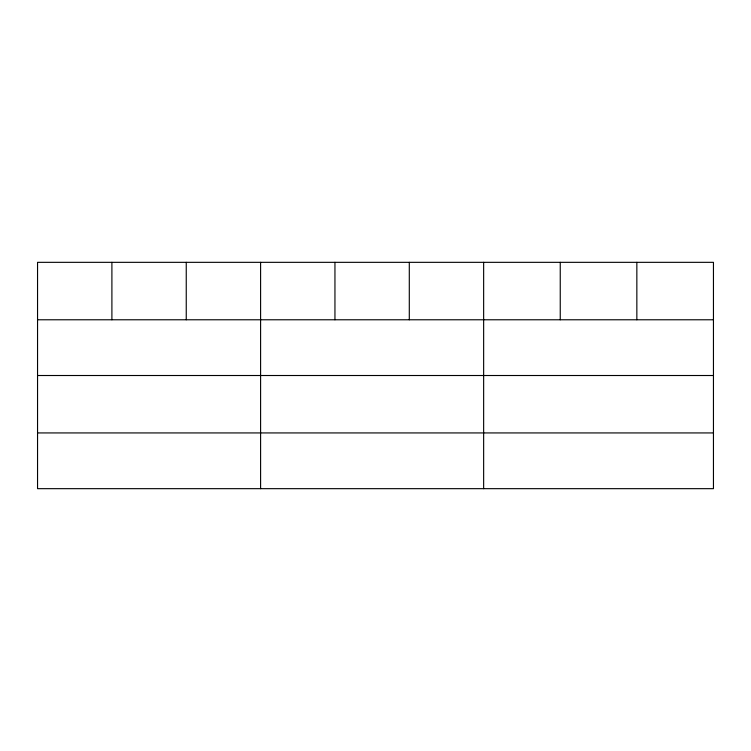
<?xml version="1.0" encoding="UTF-8"?>
<svg xmlns="http://www.w3.org/2000/svg" width="751" height="751" viewBox="0 0 751 751"><rect width="100%" height="100%" fill="white"/><g stroke="black" fill="none" stroke-linecap="round" stroke-linejoin="round"><path stroke-width="1.13" d="M713.45 375.509L713.45 262.334L37.55 262.334L37.55 488.666L713.45 488.666L713.45 375.509L37.55 375.509M37.55 319.776L713.45 319.776M37.55 432.933L713.45 432.933M636.848 262.334L636.848 319.776M560.246 262.334L560.246 319.776M483.644 262.334L483.644 488.666M409.295 262.334L409.295 319.776M334.946 262.334L334.946 319.776M260.597 262.334L260.597 488.666M186.248 262.334L186.248 319.776M111.899 262.334L111.899 319.776"/></g></svg>
